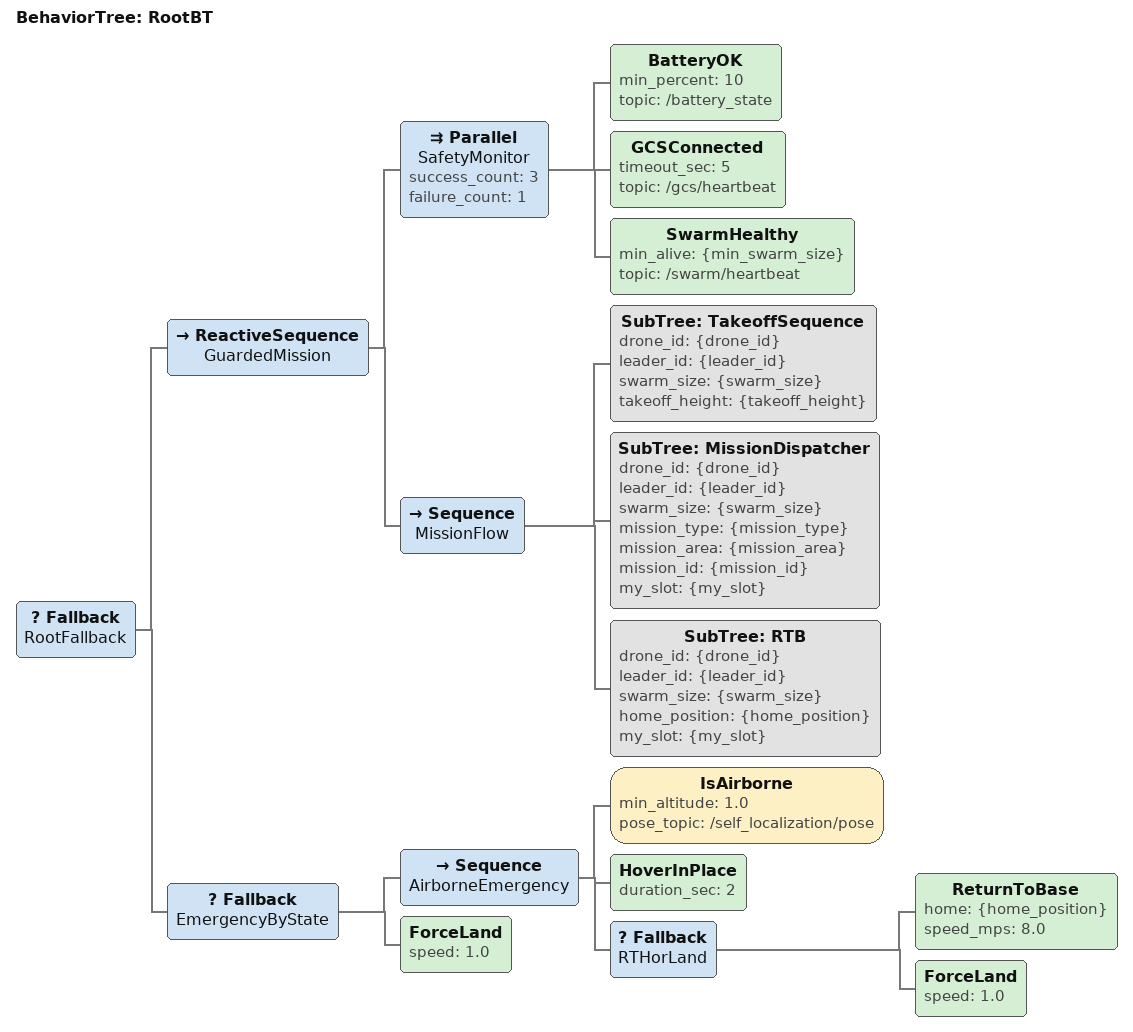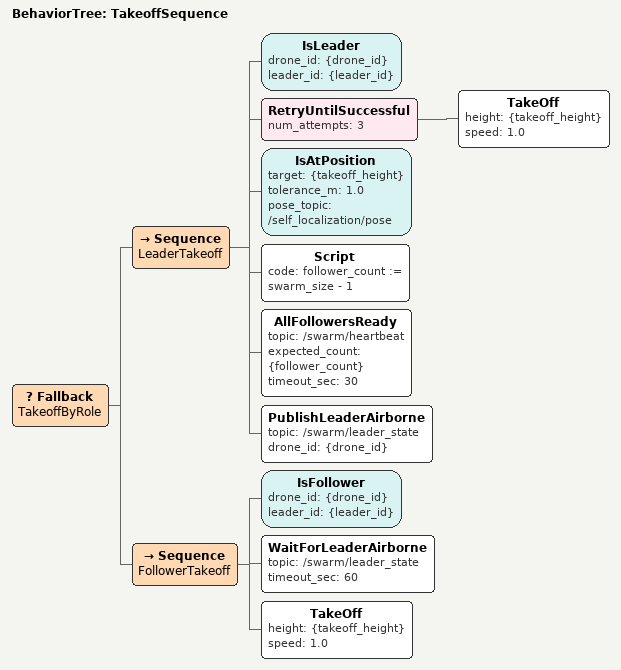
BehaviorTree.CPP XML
<?xml version="1.0" encoding="UTF-8"?>
<root BTCPP_format="4" main_tree_to_execute="RootBT">

  <!-- ============================================================
       TreeNodesModel: 커스텀 노드 포트 선언 (Groot2 팔레트용)
  ============================================================ -->

  <!-- ============================================================
       RootBT
  ============================================================ -->
  <BehaviorTree ID="RootBT">
    <Fallback name="RootFallback">

      <!-- 임무 중 안전 조건이 깨지면 즉시 중단되는 반응형 가드 -->
      <ReactiveSequence name="GuardedMission">

        <!-- ① 범용 안전 감시: 임무 종류 무관, 항상 활성 -->
        <Parallel name="SafetyMonitor"
                  success_count="3"
                  failure_count="1">

          <BatteryOK
            min_percent="10"
            topic="/battery_state"/>

          <GCSConnected
            timeout_sec="5"
            topic="/gcs/heartbeat"/>

          <SwarmHealthy
            min_alive="{min_swarm_size}"
            topic="/swarm/heartbeat"/>

        </Parallel>

        <!-- ② 정상 임무 흐름 -->
        <Sequence name="MissionFlow">

          <!-- 순차 이륙 (리더/팔로워 분기 포함) -->
          <SubTree ID="TakeoffSequence"
                  drone_id="{drone_id}"
                  leader_id="{leader_id}"
                  swarm_size="{swarm_size}"
                  takeoff_height="{takeoff_height}"/>

          <!-- 임무 분기 (mission_type 블랙보드 기반) -->
          <SubTree ID="MissionDispatcher"
                  drone_id="{drone_id}"
                  leader_id="{leader_id}"
                  swarm_size="{swarm_size}"
                  mission_type="{mission_type}"
                  mission_area="{mission_area}"
                  mission_id="{mission_id}"
                  my_slot="{my_slot}"/>

          <!--
            임무 완료 후 복귀 및 순차 착륙.
            my_slot: recon 임무였다면 실제 배정 슬롯, 그 외 임무면
            mission_dispatcher_v4의 기본값(0)이 전달되어 RTB의
            편대 오프셋 계산이 항상 안전하게 동작한다.
          -->
          <SubTree ID="RTB"
                  drone_id="{drone_id}"
                  leader_id="{leader_id}"
                  swarm_size="{swarm_size}"
                  home_position="{home_position}"
                  my_slot="{my_slot}"/>

        </Sequence>

      </ReactiveSequence>

      <!-- ③ 비상 폴백: 안전 감시 실패 시 실행 -->
      <!-- 비상: 공중 상태와 지상/미이륙 상태를 구분해 처리 -->
      <Fallback name="EmergencyByState">

        <!-- (A) 공중: 호버 → RTH, 실패 시 강제 착륙 -->
        <Sequence name="AirborneEmergency">
          <IsAirborne min_altitude="1.0" pose_topic="/self_localization/pose"/>
          <!-- 현재 위치에서 즉시 호버 -->
          <HoverInPlace duration_sec="2"/>
          <!--
            RTH 시도 → 실패 시 현위치 강제 착륙.
            RTH는 home_position 경유 비행이므로
            심각한 배터리 부족 시 FAILURE 반환 가능.
          -->
          <Fallback name="RTHorLand">
            <ReturnToBase home="{home_position}" speed_mps="8.0"/>
            <ForceLand speed="1.0"/>
          </Fallback>
        </Sequence>

        <!-- (B) 지상/미이륙: RTH 없이 즉시 강제 착륙(시동 해제) -->
        <ForceLand speed="1.0"/>

      </Fallback>

    </Fallback>
  </BehaviorTree>

  <BehaviorTree ID="TakeoffSequence">
    <Fallback name="TakeoffByRole">

      <!-- 리더 경로 -->
      <Sequence name="LeaderTakeoff">
        <IsLeader drone_id="{drone_id}" leader_id="{leader_id}"/>

        <!-- 이륙: 최대 3회 재시도 후에만 상위로 FAILURE 전파 -->
        <RetryUntilSuccessful num_attempts="3">
          <TakeOff height="{takeoff_height}" speed="1.0"/>
        </RetryUntilSuccessful>

        <IsAtPosition
          target="{takeoff_height}"
          tolerance_m="1.0"
          pose_topic="/self_localization/pose"/>

        <!-- 리더 제외 팔로워 수 -->
        <Script code="follower_count := swarm_size - 1"/>

        <!-- 팔로워들이 준비될 때까지 대기 -->
        <AllFollowersReady
          topic="/swarm/heartbeat"
          expected_count="{follower_count}"
          timeout_sec="30"/>

        <!-- 팔로워에게 이륙 허가 신호 발행 -->
        <PublishLeaderAirborne
          topic="/swarm/leader_state"
          drone_id="{drone_id}"/>
      </Sequence>

      <!-- 팔로워 경로 -->
      <Sequence name="FollowerTakeoff">
        <IsFollower drone_id="{drone_id}" leader_id="{leader_id}"/>
        <!-- 리더 이륙 완료 신호 수신까지 대기 -->
        <WaitForLeaderAirborne
          topic="/swarm/leader_state"
          timeout_sec="60"/>
        <TakeOff height="{takeoff_height}" speed="1.0"/>
      </Sequence>

    </Fallback>
  </BehaviorTree>

</root>
